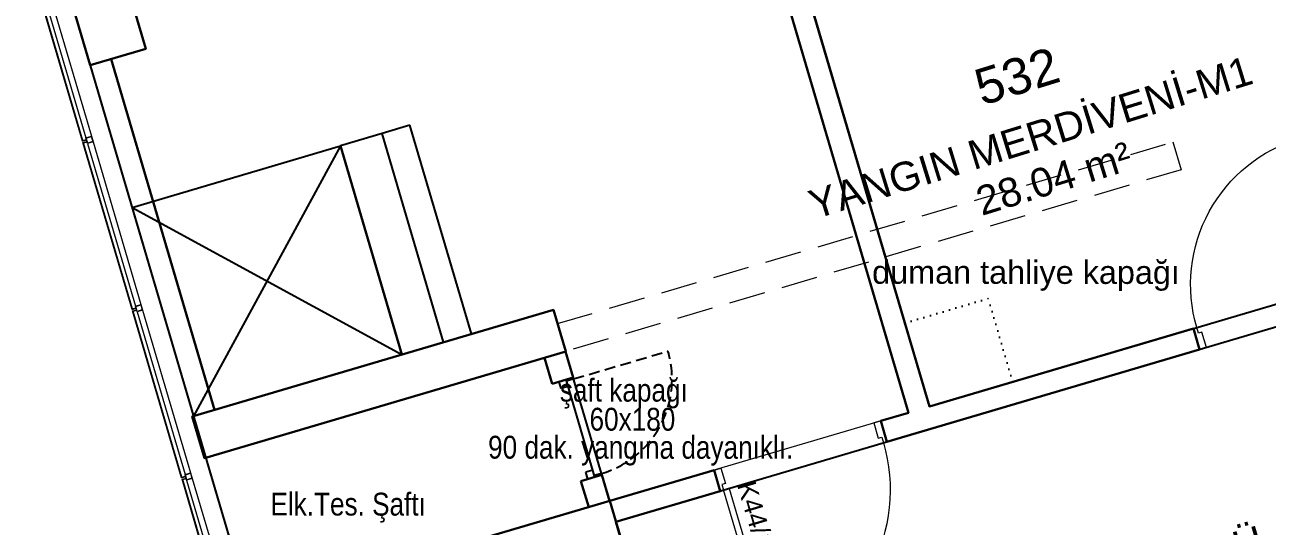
# Model space of a CAD drawing. Header units: millimetres. Extents: x 62878 to 70819, y -67946 to -61850.
# Drawn here: x 62908 to 63765, y -63383 to -63037 of the extents above; entities that cross this region are included whole.
import ezdxf
from ezdxf.enums import TextEntityAlignment as Align

# ---------------------------------------------------------------- set-up
doc = ezdxf.new("R2010")
doc.units = ezdxf.units.MM
doc.linetypes.add('ACAD_ISO07W100', pattern=[3, 0, -3])
doc.linetypes.add('HIDDEN', pattern=[0.375, 0.25, -0.125])
for name, color, linetype, lineweight in [('-ARKE M-0-Cihaz', 41, 'Continuous', 30), ('BAP', 41, 'Continuous', 30), ('DOGRAMA', 171, 'Continuous', 0), ('DUVAR-GAZBETON_eski', 227, 'Continuous', 13), ('DUVAR-yeni', 3, 'Continuous', 30), ('kapı yangın-yeni', 1, 'Continuous', 13)]:
    doc.layers.add(name, color=color, linetype=linetype, lineweight=lineweight)
doc.layers.add('alan hesabı1', color=7, linetype='Continuous', plot=False)
for name, color, linetype in [('Alan yazısı 2', 6, 'Continuous'), ('DOĞRAMA-yeni', 40, 'Continuous'), ('MAH-ADI 2', 11, 'Continuous'), ('Mahal no.-yeni', 7, 'Continuous')]:
    doc.layers.add(name, color=color, linetype=linetype)
doc.styles.add('ARKE-PLAN', font='ARIALN.TTF')
doc.styles.add('bold', font='arial.ttf', dxfattribs={"height": 10})

msp = doc.modelspace()

# ---------------------------------------------------------------- linework, layer by layer
at = {"color": 0}
for p, q in [((63173.46, -63106.43), (63154.29, -63112.08)), ((63215.9, -63250.3), (63173.46, -63106.43)), ((63154.29, -63112.08), (63125.52, -63120.59)), ((63196.72, -63255.96), (63154.29, -63112.08)), ((62981.65, -63163.02), (63125.52, -63120.59)), ((63125.52, -63120.59), (63024.07, -63306.89)), ((63125.52, -63120.59), (63167.95, -63264.47)), ((63167.95, -63264.47), (63125.52, -63120.59)), ((62981.65, -63163.02), (63167.95, -63264.47))]:
    msp.add_line(p, q, dxfattribs=at)
msp.add_lwpolyline([(68896.02, -63031.44), (69030.26, -63071.18), (69185.28, -62547.65), (68893, -62461.11, 1.044368), (68063.2, -62298.73, 0.204375), (63106.96, -62494.78, 0.353953), (62932.94, -62997.83), (63753.18, -65779.6), (64154.95, -67142.15), (65336.72, -66792.62), (65336.7, -66829.11), (65270.54, -66829.07, 0.626789), (65270.2, -67369.07), (65531.84, -67369.23, 0.926242), (66130.09, -67369.61), (66391.73, -67369.77, 0.626743), (66392.07, -66829.77), (66326.15, -66829.73), (66326.17, -66793.24), (67506.16, -67144.13), (68467.02, -63899.09), (68625.2, -63946.04), (68896.02, -63031.42)], format="xyb")
at = {"layer": 'alan hesabı1'}
msp.add_lwpolyline([(63283.89, -62459.15), (63283.89, -62459.15), (63532.04, -63300.35), (63838.97, -63209.81), (63701.31, -62743.18), (63675.88, -62656.96), (63594.68, -62381.7), (63586.11, -62383.05), (63570.66, -62380.6), (63563.16, -62376.77)], close=True, dxfattribs=at)
at = {"layer": 'alan hesabı1', "lineweight": 20}
msp.add_lwpolyline([(63212.09, -62798.89), (63355.96, -62756.45), (63517.66, -63304.59), (63311.44, -63365.42), (63272.55, -63233.59), (63038.45, -63302.62), (62967.13, -63060.72), (62991.1, -63053.65), (62971.31, -62986.51), (62961.73, -62989.34), (62953.73, -62965.14), (62944.59, -62927.38), (62940.55, -62901.45), (62938.68, -62879.55)], dxfattribs=at)
at = {"layer": 'alan hesabı1'}
msp.add_lwpolyline([(63438.77, -63797.03), (63315.69, -63379.81), (63852.8, -63221.36), (63976.06, -63638.54), (63438.77, -63797.03)], dxfattribs=at)
at = {"layer": 'BAP'}
for points in [[(62971.31, -62986.51), (62932.94, -62997.83), (62952.74, -63064.97), (62991.1, -63053.65)], [(63272.55, -63233.59), (63023.18, -63307.16), (63031.66, -63335.93), (63281.04, -63262.36)], [(63318.52, -63389.4), (63311.44, -63365.42), (63062.07, -63438.99), (63069.14, -63462.97)]]:
    msp.add_lwpolyline(points, close=True, dxfattribs=at)
at = {"layer": 'DOGRAMA'}
for p, q in [((62947.41, -63117.37), (62913.47, -63002.27)), ((62947.45, -63117.31), (62913.54, -63002.3)), ((62947.65, -63116.93), (62913.91, -63002.51)), ((62947.68, -63116.87), (62913.97, -63002.54)), ((62916.68, -63002.89), (62949.77, -63115.11)), ((62920.52, -63001.76), (62953.61, -63113.98)), ((62947.41, -63117.37), (62950.19, -63116.55)), ((62947.45, -63117.31), (62950.18, -63116.5)), ((62947.65, -63116.93), (62950.1, -63116.21)), ((62947.68, -63116.87), (62950.08, -63116.17)), ((62947.7, -63118.33), (62950.48, -63117.51)), ((62981.63, -63233.43), (62947.7, -63118.33)), ((62947.7, -63118.33), (62948.19, -63118.6)), ((62947.76, -63118.36), (62950.49, -63117.56)), ((62981.67, -63233.37), (62947.76, -63118.36)), ((62948.13, -63118.57), (62950.58, -63117.84)), ((62981.87, -63232.99), (62948.13, -63118.57)), ((62948.19, -63118.6), (62950.59, -63117.89)), ((62981.9, -63232.93), (62948.19, -63118.6)), ((62950.9, -63118.95), (62983.99, -63231.17)), ((62954.74, -63117.82), (62987.83, -63230.04)), ((62981.63, -63233.43), (62984.42, -63232.61)), ((62981.67, -63233.37), (62984.4, -63232.56)), ((62981.87, -63232.99), (62984.32, -63232.27)), ((62981.9, -63232.93), (62984.3, -63232.23)), ((62981.92, -63234.39), (62984.7, -63233.57)), ((63015.86, -63349.49), (62981.92, -63234.39)), ((62981.92, -63234.39), (62982.41, -63234.66)), ((62981.98, -63234.42), (62984.71, -63233.62)), ((63015.89, -63349.43), (62981.98, -63234.42)), ((62982.35, -63234.62), (62984.8, -63233.9)), ((63016.09, -63349.05), (62982.35, -63234.62)), ((62982.41, -63234.66), (62984.81, -63233.95)), ((63016.13, -63348.99), (62982.41, -63234.66)), ((62985.12, -63235.01), (63018.21, -63347.23)), ((62988.96, -63233.88), (63022.05, -63346.1)), ((63015.86, -63349.49), (63018.64, -63348.67)), ((63015.89, -63349.43), (63018.62, -63348.62)), ((63016.09, -63349.05), (63018.54, -63348.33)), ((63016.13, -63348.99), (63018.52, -63348.28)), ((63016.14, -63350.45), (63018.92, -63349.63)), ((63050.08, -63465.55), (63016.14, -63350.45)), ((63016.14, -63350.45), (63016.64, -63350.72)), ((63016.2, -63350.48), (63018.93, -63349.68)), ((63050.11, -63465.49), (63016.2, -63350.48)), ((63016.57, -63350.68), (63019.02, -63349.96)), ((63050.31, -63465.11), (63016.57, -63350.68)), ((63016.64, -63350.72), (63019.03, -63350.01)), ((63050.35, -63465.05), (63016.64, -63350.72)), ((63019.34, -63351.07), (63052.44, -63463.29)), ((63023.18, -63349.94), (63056.27, -63462.16))]:
    msp.add_line(p, q, dxfattribs=at)
at = {"layer": 'DOGRAMA', "lineweight": -2}
msp.add_lwpolyline([(63106.96, -62494.78, 0.354372), (62933.16, -62998.56), (63684.78, -65547.6)], format="xyb", dxfattribs=at)
at = {"layer": 'DOGRAMA'}
for points in [[(62953.61, -63113.98), (62954.74, -63117.82), (62950.9, -63118.95), (62949.77, -63115.11)], [(62953.47, -63114.23), (62954.49, -63117.68), (62951.04, -63118.7), (62950.02, -63115.25)], [(62987.83, -63230.04), (62988.96, -63233.88), (62985.12, -63235.01), (62983.99, -63231.17)], [(62987.69, -63230.29), (62988.71, -63233.74), (62985.26, -63234.76), (62984.24, -63231.31)], [(63022.05, -63346.1), (63023.18, -63349.94), (63019.34, -63351.07), (63018.21, -63347.23)], [(63021.91, -63346.35), (63022.93, -63349.8), (63019.48, -63350.82), (63018.46, -63347.36)]]:
    msp.add_lwpolyline(points, close=True, dxfattribs=at)
at = {"layer": 'DOĞRAMA-yeni', "linetype": 'ACAD_ISO07W100', "ltscale": 1.5}
for p in [(63515.07, -63242.8), (63589.59, -63283.37)]:
    msp.add_line(p, (63572.62, -63225.82), dxfattribs=at)
at = {"layer": 'DOĞRAMA-yeni', "linetype": 'HIDDEN', "ltscale": 30}
msp.add_line((63286.4, -63281.35), (63351.61, -63262.08), dxfattribs=at)
at = {"layer": 'DOĞRAMA-yeni', "ltscale": 0.5}
for p, q in [((63277.94, -63288.02), (63276.52, -63283.22)), ((63282.74, -63286.6), (63277.94, -63288.02)), ((63301.15, -63348.94), (63281.32, -63281.81)), ((63286.4, -63281.35), (63281.6, -63282.77)), ((63305.67, -63346.56), (63286.4, -63281.35)), ((63299.74, -63344.14), (63294.94, -63345.56)), ((63296.36, -63350.36), (63294.94, -63345.56)), ((63305.67, -63346.56), (63300.87, -63347.98))]:
    msp.add_line(p, q, dxfattribs=at)
at = {"layer": 'DOĞRAMA-yeni', "linetype": 'HIDDEN', "ltscale": 30}
msp.add_arc((63286.4, -63281.35), 68, 286.4606, 16.4606, dxfattribs=at)
at = {"layer": 'DUVAR-GAZBETON_eski', "linetype": 'HIDDEN', "ltscale": 100}
msp.add_lwpolyline([(63275.38, -63243.18), (63700.2, -63117.86), (63705.86, -63137.04), (63281.04, -63262.36)], dxfattribs=at)
at = {"layer": 'DUVAR-yeni'}
for p, q in [((63532.04, -63300.35), (63283.89, -62459.15)), ((63517.66, -63304.59), (63355.96, -62756.45)), ((63532.04, -63300.35), (63714.28, -63246.59)), ((63714.28, -63246.59), (63718.52, -63260.98)), ((63502.72, -63324.64), (63718.52, -63260.98)), ((63286.11, -63280.39), (63271.73, -63284.64)), ((63498.47, -63310.25), (63517.66, -63304.59)), ((63498.47, -63310.25), (63502.72, -63324.64)), ((63311.44, -63365.42), (63383.38, -63344.2)), ((63383.38, -63344.2), (63387.62, -63358.59)), ((63315.69, -63379.81), (63387.62, -63358.59))]:
    msp.add_line(p, q, dxfattribs=at)
at = {"layer": 'DUVAR-yeni', "ltscale": 0.5}
for p, q in [((63271.73, -63284.64), (63266.42, -63266.68)), ((63286.11, -63280.39), (63280.81, -63262.43)), ((63305.95, -63347.52), (63291.56, -63351.77)), ((63296.87, -63369.73), (63291.56, -63351.77)), ((63311.26, -63365.48), (63305.95, -63347.52))]:
    msp.add_line(p, q, dxfattribs=at)
at = {"layer": 'DUVAR-yeni', "linetype": 'Continuous'}
msp.add_lwpolyline([(62967.13, -63060.72), (63038.46, -63302.65)], dxfattribs=at)
at = {"layer": 'kapı yangın-yeni'}
for points in [[(63716.68, -63245.88), (63714.28, -63246.59), (63718.52, -63260.98), (63723.32, -63259.56), (63720.21, -63249.01), (63717.81, -63249.72), (63716.68, -63245.88, -0.414214), (63787.68, -63115.46), (63817.39, -63216.17), (63819.78, -63215.46), (63824.03, -63229.85), (63819.23, -63231.27), (63816.12, -63220.72), (63818.52, -63220.01), (63817.39, -63216.17), (63813.55, -63217.3), (63783.84, -63116.59), (63787.68, -63115.46)], [(63500.32, -63325.34), (63502.72, -63324.64), (63498.47, -63310.25), (63493.68, -63311.66), (63496.79, -63322.22), (63499.19, -63321.51), (63500.32, -63325.34, -0.414214), (63422.56, -63468.18), (63390.02, -63357.88), (63387.62, -63358.59), (63383.38, -63344.2), (63388.17, -63342.79), (63391.29, -63353.34), (63388.89, -63354.05), (63390.02, -63357.88), (63393.86, -63356.75), (63426.39, -63467.05), (63422.56, -63468.18)]]:
    msp.add_lwpolyline(points, format="xyb", dxfattribs=at)

# ---------------------------------------------------------------- texts
at = {"layer": '-ARKE M-0-Cihaz', "lineweight": 20, "style": 'ARKE-PLAN'}
msp.add_text('Elk.Tes. Şaftı', height=15.75, rotation=359.96432, dxfattribs=at).set_placement((63130.85, -63367.63), align=Align.MIDDLE_CENTER)
at = {"layer": 'Alan yazısı 2', "style": 'bold'}
msp.add_text('28.04 m²', height=20, rotation=17.1827, dxfattribs=at).set_placement((63617.87, -63143.13), align=Align.MIDDLE_CENTER)
at = {"layer": 'DOĞRAMA-yeni', "style": 'bold'}
msp.add_text('duman tahliye kapağı', height=16, rotation=359.96432, dxfattribs=at).set_placement((63598.75, -63207.75), align=Align.MIDDLE_CENTER)
at = {"layer": 'DOĞRAMA-yeni', "ltscale": 0.5, "style": 'ARKE-PLAN'}
for s, p in [('şaft kapağı', (63321.12, -63289.06)), ('60x180', (63327.05, -63309.11))]:
    msp.add_text(s, height=15.75, rotation=359.96432, dxfattribs=at).set_placement(p, align=Align.MIDDLE_CENTER)
at = {"layer": 'kapı yangın-yeni'}
for s, height, rotation, style, p in [('90 dak. yangına dayanıklı.', 15.75, 359.96432, 'ARKE-PLAN', (63332.76, -63328.45)), ('K44/120x220', 13, 286.43584, 'bold', (63420.54, -63403.69))]:
    msp.add_text(s, height=height, rotation=rotation, dxfattribs=dict(at, style=style)).set_placement(p, align=Align.MIDDLE_CENTER)
at = {"layer": 'MAH-ADI 2', "style": 'bold'}
for s, rotation, p in [('YANGIN MERDİVENİ-M1', 17.1827, (63601.89, -63114.77)), ('YANGIN GÜVENLİK HOLÜ', 16.09897, (63597.57, -63438.99))]:
    msp.add_text(s, height=20, rotation=rotation, dxfattribs=at).set_placement(p, align=Align.MIDDLE_CENTER)
at = {"layer": 'Mahal no.-yeni', "color": 1, "style": 'bold'}
msp.add_text('532', height=25, rotation=17.1827, dxfattribs=at).set_placement((63592.47, -63072.49), align=Align.MIDDLE_CENTER)

doc.saveas('drawing.dxf')
